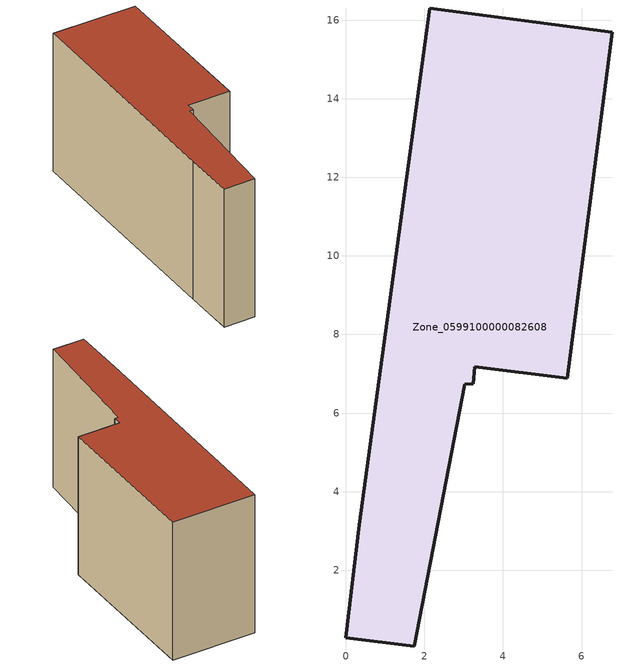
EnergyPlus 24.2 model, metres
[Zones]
Zone_0599100000082608
 floor ground (C_G): 0,0.28 0.34,3.15 2.13,16.31 6.78,15.69 5.64,6.89 3.28,7.18 3.25,6.75 3.02,6.74 1.75,0.07 z0
 wall outside (C_F): 0.34,3.15 0,0.28 1.75,0.07 3.02,6.74 3.25,6.75 3.28,7.18 5.64,6.89 6.78,15.69 2.13,16.31 0.34,3.15 z0:8.07
 roof outside (C_R): 1.75,0.07 3.02,6.74 3.25,6.75 3.28,7.18 5.64,6.89 6.78,15.69 2.13,16.31 0.34,3.15 0,0.28 z8.07
[BUILDING]
Pand.0599100000082608: North Axis=0; Terrain=City; Loads Convergence Tolerance Value=0.04; Temperature Convergence Tolerance Value=0.4; Solar Distribution=FullExterior; Maximum Number of Warmup Days=25; Minimum Number of Warmup Days=1
[Site:Location]
Rotterdam.The.Hague.AP_ZH_NLD Design_Conditions: Latitude=51.96; Longitude=4.45; Time Zone=1; Elevation=-4.5
[SITE:GROUNDTEMPERATURE:BUILDINGSURFACE]
18, 18, 18, 18, 18, 18, 18, 18, 18, 18, 18, 18
[MATERIAL] Thermal Absorptance=0.9; Solar Absorptance=0.7; Visible Absorptance=0.7
Name | Roughness | Thickness | Conductivity | Density | Specific Heat
G.TI.1946 | MediumSmooth | 0.15 | 1 | 540 | 1210
F.TI.1946 | Rough | 0.3 | 0.857143 | 1920 | 840
R.TI.1946 | MediumRough | 0.2 | 0.1 | 1500 | 1000
[CONSTRUCTION]
C_G: G.TI.1946
C_F: F.TI.1946
C_R: R.TI.1946
[ZONE]
Zone_0599100000082608: Type=1; Multiplier=1; Ceiling Height=Autocalculate; Volume=Autocalculate; Floor Area=autocalculate; Part of Total Floor Area=Yes
[ZONEINFILTRATION:DESIGNFLOWRATE]
Infil_Zone_0599100000082608: Zone or ZoneList or Space or SpaceList=Zone_0599100000082608; Schedule=AlwaysOn; Design Flow Rate Calculation Method=Flow/Area; Flow Rate per Floor Area=0.003; Constant Term Coefficient=1; Temperature Term Coefficient=0; Velocity Term Coefficient=0; Velocity Squared Term Coefficient=0
[HVACTEMPLATE:ZONE:IDEALLOADSAIRSYSTEM]
Zone_0599100000082608: Maximum Heating Supply Air Temperature=50; Minimum Cooling Supply Air Temperature=13; Maximum Heating Supply Air Humidity Ratio=0.0156; Minimum Cooling Supply Air Humidity Ratio=0.0077; Heating Limit=NoLimit; Cooling Limit=NoLimit; Dehumidification Control Type=ConstantSensibleHeatRatio; Cooling Sensible Heat Ratio=0.7; Dehumidification Setpoint=60; Humidification Control Type=None; Humidification Setpoint=30; Outdoor Air Method=None; Outdoor Air Flow Rate per Person=0.00944; Outdoor Air Flow Rate per Zone Floor Area=0; Outdoor Air Flow Rate per Zone=0; Demand Controlled Ventilation Type=None; Outdoor Air Economizer Type=NoEconomizer; Heat Recovery Type=None; Sensible Heat Recovery Effectiveness=0.7; Latent Heat Recovery Effectiveness=0.65
[ZONECONTROL:THERMOSTAT]
ThermostatControl_Zone_0599100000082608: Zone or ZoneList=Zone_0599100000082608; Control Type Schedule=DualSetpointControlType; Control 1=Thermostat_Zone_0599100000082608; Temperature Difference Between Cutout And Setpoint=0
[THERMOSTATSETPOINT:DUALSETPOINT]
Thermostat_Zone_0599100000082608: Heating Setpoint Temperature Schedule=HeatingSetpoint_Zone_0599100000082608; Cooling Setpoint Temperature Schedule=CoolingSetpoint_Zone_0599100000082608
[SCHEDULE:COMPACT]
HeatingSetpoint_Zone_0599100000082608: Through: 12/31, For: AllDays, Until: 24:00, 21
CoolingSetpoint_Zone_0599100000082608: Through: 12/31, For: AllDays, Until: 24:00, 24
DualSetpointControlType: Through: 12/31, For: AllDays, Until: 24:00, 4
AlwaysOn: Through: 12/31, For: AllDays, Until: 24:00, 1
